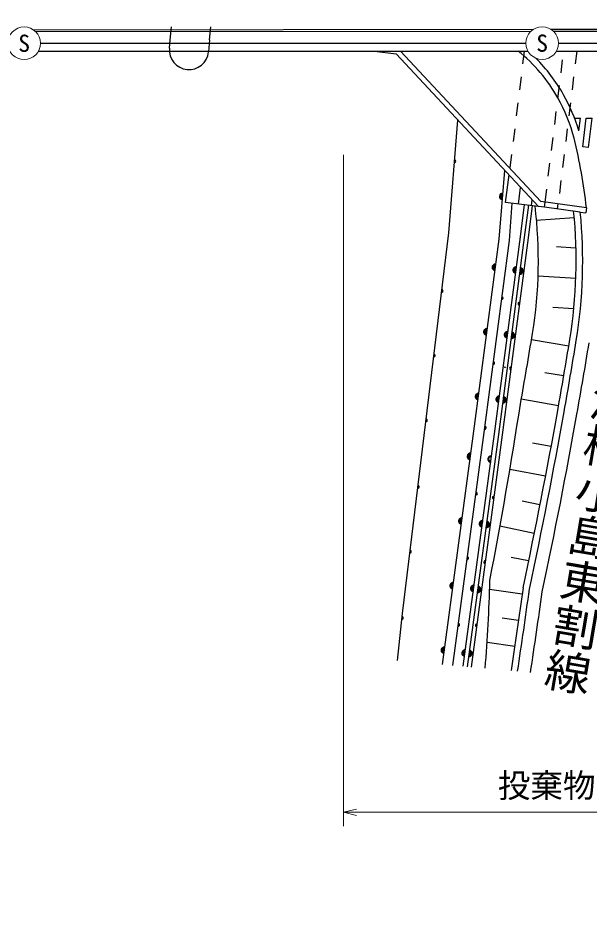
# Model space of a CAD drawing. Units: millimetres, scale not verified. Extents: x -622642 to 680000, y -103464 to 867584.
# Drawn here: x 296387 to 340189, y 209592 to 278183 of the extents above; entities that cross this region are included whole.
import ezdxf
from ezdxf.enums import TextEntityAlignment as Align

# ---------------------------------------------------------------- set-up
doc = ezdxf.new("R2010")
doc.units = ezdxf.units.MM
doc.header["$LTSCALE"] = 1000
for name, color, linetype, lineweight in [('M-BGD', 7, 'Continuous', 25), ('M-STR-HTXT', 7, 'Continuous', 13), ('M-STR-STR1', 1, 'Continuous', 25), ('M-STR-STRC', 7, 'Continuous', 25)]:
    doc.layers.add(name, color=color, linetype=linetype, lineweight=lineweight)
doc.layers.add('M-BMK-HTXT', color=7, linetype='Continuous')
doc.styles.add('@ＭＳ ゴシック', font='')
doc.styles.add('ＭＳ ゴシック', font='')
doc.styles.get('@ＭＳ ゴシック').set_extended_font_data('@MS Gothic')
doc.styles.get('ＭＳ ゴシック').set_extended_font_data('MS Gothic')

msp = doc.modelspace()

# ---------------------------------------------------------------- linework, layer by layer
at = {"layer": 'M-BGD'}
for p, q in [((308075, 276496), (308170, 277492)), ((311089, 276496), (311184, 277492)), ((308013, 275858), (308075, 276496)), ((311089, 276496), (311000, 275571)), ((298117, 276237), (335339, 276245)), ((337839, 276246), (371400, 276252)), ((325734, 275637), (336493, 264097)), ((335215, 275639), (335093, 274646)), ((339247, 275640), (339125, 274647)), ((334971, 273654), (334850, 272661)), ((339003, 273655), (338882, 272662)), ((334728, 271669), (334606, 270676)), ((338760, 271670), (338638, 270677)), ((329422, 261701), (330132, 270333)), ((334484, 269684), (334362, 268691)), ((338516, 269684), (338395, 268692)), ((334240, 267699), (334118, 266706)), ((338273, 267699), (338151, 266707)), ((333280, 261202), (333727, 266477)), ((333790, 264025), (334048, 266133)), ((338029, 265714), (337907, 264722)), ((334782, 263904), (334939, 265178)), ((335775, 263782), (335829, 264222)), ((339982, 263621), (336493, 264097)), ((336295, 263723), (333790, 264025)), ((334074, 261099), (334292, 263965)), ((334867, 260996), (335233, 263851)), ((335531, 263815), (335165, 260958)), ((335829, 263779), (335462, 260919)), ((339514, 263281), (336769, 263656)), ((337762, 263538), (337809, 263917)), ((339982, 263621), (339928, 263224)), ((339039, 262852), (336139, 262648)), ((339514, 263281), (339928, 263224)), ((325879, 232503), (329422, 261701)), ((331351, 246484), (333280, 261202)), ((332144, 246379), (334074, 261099)), ((332937, 246273), (334867, 260996)), ((335165, 260958), (333235, 246234)), ((335462, 260919), (333532, 246194)), ((339143, 260531), (337692, 260621)), ((339174, 258198), (336278, 258377)), ((339017, 255865), (337396, 255965)), ((338625, 253012), (335765, 253499)), ((338235, 250725), (336805, 250968)), ((337845, 248438), (334986, 248925)), ((328941, 228590), (331351, 246484)), ((329739, 228518), (332144, 246379)), ((330536, 228446), (332937, 246273)), ((333235, 246234), (330835, 228418)), ((333532, 246194), (331134, 228391)), ((337267, 245294), (335846, 245558)), ((336845, 243021), (334103, 243530)), ((336420, 240831), (335054, 241110)), ((335974, 238645), (333335, 239183)), ((335543, 236534), (334224, 236803)), ((335052, 233978), (332543, 234334)), ((335123, 234473), (334424, 229561)), ((325499, 228902), (325879, 232503)), ((334767, 231971), (333512, 232149)), ((334481, 229964), (332365, 230265)), ((334424, 229561), (334200, 228114))]:
    msp.add_line(p, q, dxfattribs=at)
msp.add_circle((333738, 251385), 25, dxfattribs=at)
for centre, radius, start, end in [((-137118, 382060), 485524, 349.53096, 349.53096), ((309507, 275714), 1500, 174.51204, 354.51204), ((326909, 265897), 12501, 29.42429, 51.19737), ((326909, 265897), 12501, 14.14018, 29.42429), ((301695, 259544), 38504, 6.07703, 14.14018), ((329874, 267191), 100, 265.04639, 85.04635), ((329874, 267191), 50, 265.04638, 85.04635), ((333558, 264487), 250, 85.16146, 265.16144), ((333558, 264487), 200, 85.16144, 265.16142), ((333558, 264487), 150, 85.1614, 265.16138), ((333558, 264487), 100, 85.16144, 265.16143), ((333558, 264487), 50, 85.16134, 265.16132), ((301695, 259544), 34603, 350.73307, 6.98922), ((301695, 259544), 37503, 350.73307, 5.82448), ((301695, 259544), 38003, 350.73307, 5.64216), ((332998, 259049), 250, 82.53285, 262.53289), ((332998, 259049), 200, 82.53286, 262.5329), ((332998, 259049), 150, 82.53287, 262.53291), ((332998, 259049), 100, 82.53284, 262.53287), ((332998, 259049), 50, 82.53273, 262.53277), ((334585, 258841), 250, 82.53284, 262.53287), ((334585, 258841), 200, 82.53286, 262.5329), ((334585, 258841), 150, 82.53283, 262.53287), ((334585, 258841), 100, 82.53284, 262.53287), ((334585, 258841), 50, 82.53283, 262.53287), ((334879, 258774), 250, 262.53292, 82.53288), ((334879, 258774), 200, 262.5329, 82.53286), ((334879, 258774), 150, 262.53291, 82.53287), ((334879, 258774), 100, 262.53292, 82.53289), ((334879, 258774), 50, 262.53298, 82.53294), ((328892, 257242), 100, 257.01772, 89.14292), ((328892, 257242), 50, 250.88588, 95.27476), ((333495, 256678), 100, 263.01317, 83.01316), ((333495, 256678), 50, 263.0132, 83.01319), ((334837, 256261), 100, 74.12209, 270.94386), ((334837, 256261), 50, 65.52278, 279.54318), ((332348, 254091), 250, 82.53286, 262.5329), ((332348, 254091), 200, 82.53286, 262.5329), ((332348, 254091), 150, 82.53284, 262.53288), ((332348, 254091), 100, 82.53284, 262.53288), ((332348, 254091), 50, 82.53275, 262.53279), ((333935, 253883), 250, 82.53288, 262.53292), ((333935, 253883), 200, 82.53289, 262.53292), ((333935, 253883), 150, 82.53287, 262.53291), ((333935, 253883), 100, 82.53289, 262.53292), ((333935, 253883), 50, 82.53283, 262.53287), ((334230, 253827), 250, 262.53291, 82.53287), ((334230, 253826), 200, 262.5329, 82.53286), ((334230, 253827), 150, 262.53291, 82.53287), ((334230, 253827), 100, 262.53292, 82.53289), ((334230, 253827), 50, 262.53296, 82.53292), ((-51665, 317200), 392635, 349.93268, 350.73308), ((-51665, 317200), 395536, 349.93268, 350.73308), ((-51665, 317200), 396036, 349.93268, 350.73308), ((328283, 252279), 100, 260.41938, 85.74103), ((328283, 252279), 50, 257.75279, 88.40762), ((332843, 251705), 100, 263.01346, 83.01345), ((332843, 251705), 50, 263.01346, 83.01345), ((334195, 251303), 100, 78.52504, 266.5409), ((334195, 251303), 50, 74.49733, 270.56861), ((331698, 249133), 250, 82.53287, 262.53291), ((331698, 249133), 200, 82.53288, 262.53292), ((331698, 249133), 150, 82.53287, 262.53291), ((331698, 249133), 100, 82.53293, 262.53297), ((331698, 249133), 50, 82.53293, 262.53296), ((333285, 248925), 250, 82.53288, 262.53292), ((333285, 248925), 200, 82.53286, 262.5329), ((333285, 248925), 150, 82.53287, 262.53291), ((333285, 248925), 100, 82.53289, 262.53292), ((333583, 248886), 250, 262.53291, 82.53287), ((333583, 248886), 200, 262.53292, 82.53289), ((333583, 248886), 150, 262.53294, 82.5329), ((-53127, 308755), 392692, 349.17696, 351.18327), ((333285, 248925), 50, 82.53284, 262.53288), ((333583, 248886), 100, 262.53292, 82.53289), ((333583, 248886), 50, 262.53287, 82.53283), ((-51665, 317200), 395536, 347.92734, 349.93269), ((-51665, 317200), 396036, 347.92734, 349.93269), ((327687, 247314), 100, 256.95378, 87.70291), ((327687, 247314), 50, 251.53124, 93.12545), ((332201, 246740), 100, 256.95378, 87.70291), ((332201, 246740), 50, 251.53124, 93.12545), ((331090, 244542), 250, 82.39342, 262.32831), ((331090, 244542), 200, 82.45621, 262.32831), ((331090, 244542), 150, 82.63544, 262.32831), ((331090, 244542), 100, 83.4051, 262.32831), ((331090, 244542), 50, 82.32838, 262.3284), ((332676, 244330), 250, 82.32824, 262.32827), ((332676, 244330), 200, 82.32824, 262.32827), ((327064, 242208), 100, 263.20038, 83.20039), ((327064, 242208), 50, 263.20036, 83.20037), ((331523, 241693), 100, 256.95378, 87.70291), ((331523, 241693), 50, 251.53124, 93.12545), ((332869, 241389), 100, 82.45995, 262.45998), ((332869, 241389), 50, 82.46003, 262.46005), ((330422, 239586), 250, 82.3283, 262.32833), ((330422, 239586), 200, 82.32832, 262.32834), ((330422, 239586), 150, 82.32829, 262.32832), ((330422, 239586), 100, 82.32838, 262.3284), ((330422, 239586), 50, 82.3284, 262.32842), ((332008, 239374), 250, 82.3283, 262.32833), ((332008, 239374), 200, 82.32832, 262.32834), ((332008, 239374), 150, 82.32829, 262.32832), ((332008, 239374), 100, 82.32833, 262.32835), ((332305, 239326), 250, 262.32836, 82.32833), ((332305, 239326), 200, 262.32834, 82.32831), ((332305, 239326), 150, 262.32837, 82.32834), ((332305, 239326), 100, 262.32841, 82.32839), ((332305, 239326), 50, 262.3284, 82.32837), ((326454, 237244), 100, 263.2005, 83.20052), ((326454, 237244), 50, 263.20061, 83.20062), ((330847, 236739), 100, 263.20048, 83.20049), ((330847, 236739), 50, 263.20033, 83.20035), ((332212, 236432), 100, 82.45987, 262.45989), ((332212, 236432), 50, 82.46, 262.46003), ((329755, 234630), 250, 82.32831, 262.32833), ((329755, 234630), 200, 82.32832, 262.32835), ((329755, 234630), 150, 82.32829, 262.32832), ((329755, 234630), 100, 82.32833, 262.32835), ((329755, 234630), 50, 82.32842, 262.32845), ((331341, 234418), 250, 82.32824, 262.32827), ((331341, 234418), 200, 82.32824, 262.32827), ((331634, 234347), 250, 262.32827, 82.32824), ((213563, 238011), 119055, 355.31818, 358.55896), ((331341, 234418), 150, 82.3282, 262.32822), ((331341, 234418), 100, 82.32818, 262.32821), ((331341, 234418), 50, 82.32811, 262.32813), ((331634, 234347), 200, 262.32827, 82.32824), ((331634, 234347), 150, 262.32822, 82.3282), ((331634, 234347), 100, 262.32827, 82.32824), ((331634, 234347), 50, 262.32811, 82.32808), ((-56079, 287609), 395293, 351.33681, 352.25942), ((325842, 232153), 100, 263.98961, 83.98962), ((325842, 232153), 50, 263.98963, 83.98964), ((330160, 231628), 100, 263.98955, 83.98956), ((330160, 231628), 50, 263.98958, 83.98959), ((331564, 231582), 100, 82.3283, 262.32833), ((331564, 231582), 50, 82.32838, 262.3284), ((329087, 229675), 250, 82.32827, 262.3283), ((329087, 229675), 200, 82.32824, 262.32827), ((329087, 229675), 150, 82.32829, 262.32832), ((329087, 229675), 100, 82.32823, 262.32826), ((329087, 229675), 50, 82.32823, 262.32826), ((330673, 229462), 250, 82.32831, 262.32833), ((330673, 229462), 200, 82.32833, 262.32835), ((330673, 229462), 150, 82.32829, 262.32832), ((330673, 229462), 100, 82.32825, 262.32828), ((330673, 229462), 50, 82.32842, 262.32845), ((330973, 229442), 250, 262.3283, 82.32827), ((330973, 229442), 200, 262.3283, 82.32828), ((330973, 229442), 150, 262.32827, 82.32825), ((330973, 229442), 100, 262.32827, 82.32824), ((330973, 229442), 50, 262.32826, 82.32823)]:
    msp.add_arc(centre, radius, start, end, dxfattribs=at)
at = {"layer": 'M-STR-HTXT'}
for p, q in [((321360, 267673), (321360, 216177)), ((321360, 217247), (322360, 217497)), ((321360, 217247), (372660, 217247)), ((321360, 217247), (322360, 216997))]:
    msp.add_line(p, q, dxfattribs=at)
for centre in [(296867, 276237), (336589, 276245)]:
    msp.add_circle(centre, 1250, dxfattribs=at)
at = {"layer": 'M-STR-STR1'}
for p, q in [((297960, 275631), (335496, 275639)), ((323726, 275637), (325381, 275429)), ((325381, 275429), (336297, 263720)), ((337682, 275639), (371411, 275646)), ((338036, 273978), (338157, 274971)), ((337792, 271993), (337914, 272986)), ((337548, 270008), (337670, 271001)), ((337305, 268023), (337427, 269015)), ((337061, 266038), (337183, 267030)), ((336818, 264053), (336940, 265045)), ((336769, 263656), (336297, 263720)), ((336769, 263659), (336818, 264053))]:
    msp.add_line(p, q, dxfattribs=at)
at = {"layer": 'M-STR-STRC'}
for p, q in [((297561, 277277), (335935, 277311)), ((297745, 277127), (335737, 277161)), ((337241, 277312), (371418, 277342)), ((337439, 277162), (371418, 277192)), ((339068, 270499), (339518, 270499)), ((339398, 269509), (339518, 270499)), ((339704, 268293), (339972, 270499)), ((339972, 270499), (340425, 270499)), ((340151, 268239), (340425, 270499)), ((340151, 268239), (339704, 268293))]:
    msp.add_line(p, q, dxfattribs=at)
for centre, radius, start, end in [((326909, 265897), 13001, 29.42429, 45.04434), ((326909, 265897), 13001, 16.13154, 29.42429), ((-51665, 317200), 397036, 349.93268, 350.73308), ((-51665, 317200), 397036, 347.92734, 349.93269), ((-56085, 287610), 396296, 351.34566, 352.24855)]:
    msp.add_arc(centre, radius, start, end, dxfattribs=at)

# ---------------------------------------------------------------- texts
at = {"layer": 'M-BMK-HTXT', "style": '@ＭＳ ゴシック'}
msp.add_text('市道馬渡橋小島東割線', height=2566, rotation=260.38, dxfattribs=at).set_placement((341175, 243555), align=Align.MIDDLE_CENTER)
at = {"layer": 'M-STR-HTXT', "style": 'ＭＳ ゴシック'}
for s, height, p in [('S', 1320, (296867, 276237)), ('S', 1320, (336589, 276245)), ('投棄物防止柵\u3000L=51.3', 1833, (345674, 219299))]:
    msp.add_text(s, height=height, dxfattribs=at).set_placement(p, align=Align.MIDDLE_CENTER)

doc.saveas('drawing.dxf')
